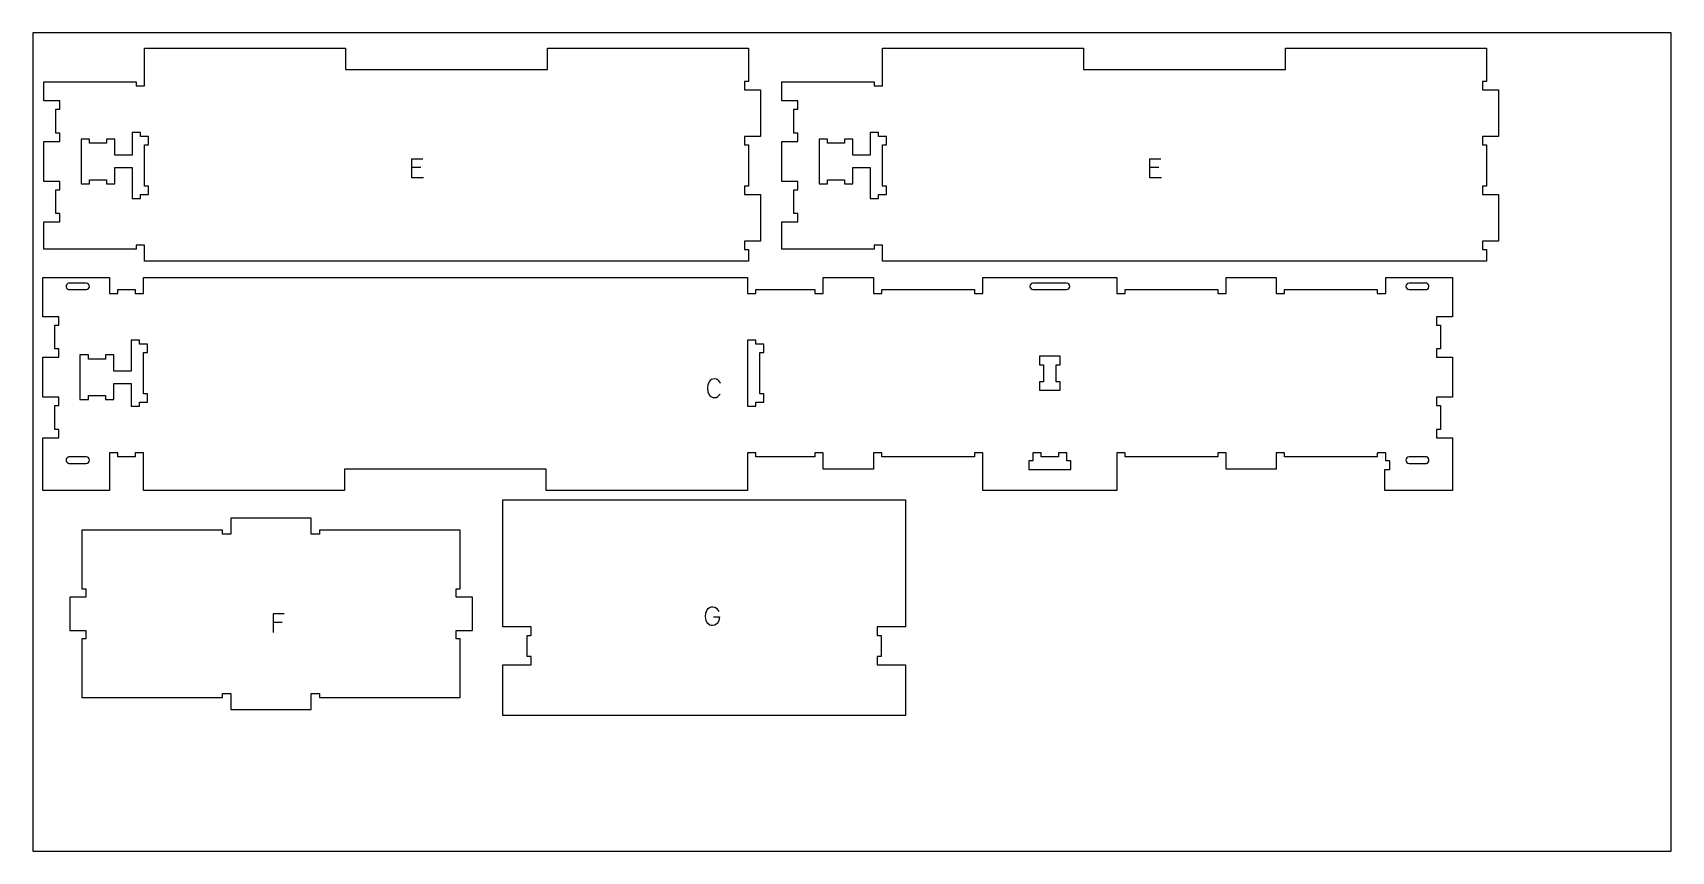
# Model space of a CAD drawing. Header units: millimetres. Extents: x -1220 to 1220, y -1270 to 3467.
# Drawn here: x -1220 to 1220, y -1270 to -50 of the extents above; entities that cross this region are included whole.
import ezdxf

# ---------------------------------------------------------------- set-up
doc = ezdxf.new("R2010")
doc.units = ezdxf.units.MM
for name, color, linetype, true_color in [('0_SHEET_SPRUCEPLY_2440X122', 1, 'Continuous', 0xff0000), ('1_ANYTOOL_1MMDEEP_LABELS_S', 2, 'Continuous', 0xffff00), ('3_ANYTOOL_CUTTHROUGH_INSID', 4, 'Continuous', 0x00ffff), ('4_ANYTOOL_CUTTHROUGH_OUTSI', 5, 'Continuous', 0x0000ff)]:
    doc.layers.add(name, color=color, linetype=linetype, true_color=true_color)

msp = doc.modelspace()

# ---------------------------------------------------------------- linework, layer by layer
at = {"layer": '0_SHEET_SPRUCEPLY_2440X122'}
msp.add_lwpolyline([(-1220, -50), (-1220, -1270), (1220, -1270), (1220, -50)], close=True, dxfattribs=at)
at = {"layer": '1_ANYTOOL_1MMDEEP_LABELS_S'}
for p, q in [((-641.9, -251.1), (-655.6, -251.1)), ((457, -251.1), (443.3, -251.1)), ((-848.6, -929.2), (-862.1, -929.2))]:
    msp.add_line(p, q, dxfattribs=at)
for points in [[(-637.9, -266.1), (-655.6, -266.1), (-655.6, -238.1), (-639, -238.1)], [(461, -266.1), (443.3, -266.1), (443.3, -238.1), (459.9, -238.1)], [(-845.6, -916.1), (-862.1, -916.1), (-862.1, -944.1)], [(-206.3, -920.7), (-197.2, -920.8), (-198.1, -926.3), (-199.2, -928.5), (-200.7, -930.3), (-204.1, -932.8), (-207.8, -933.7), (-209.7, -933.5), (-211.5, -932.9), (-214.9, -930.4), (-216.3, -928.5), (-217.3, -926.1), (-218.1, -920.1), (-217.5, -915.1), (-215.6, -910.3), (-214.2, -908.3), (-212.3, -906.8), (-209.9, -905.9), (-207.2, -905.6), (-204.1, -906.1), (-201.7, -907.7), (-198.3, -912.5)]]:
    msp.add_lwpolyline(points, dxfattribs=at)
msp.add_lwpolyline([(-195.7, -572.9, 0.131103), (-199.2, -567.9), (-201.8, -566.4), (-204.9, -565.9), (-207.3, -566.2), (-209.4, -567), (-211.2, -568.4), (-212.7, -570.3), (-214.7, -574.9), (-215.3, -579.9), (-214.7, -585), (-212.7, -589.6), (-211.2, -591.5), (-209.3, -592.8), (-207.1, -593.7), (-204.6, -593.9), (-201.9, -593.5), (-199.7, -592.4), (-196.4, -588.5)], format="xyb", dxfattribs=at)
at = {"layer": '3_ANYTOOL_CUTTHROUGH_INSID'}
for points in [[(-1059.6, -291), (-1047.6, -291), (-1047.6, -278.5), (-1053.6, -278.5), (-1053.6, -217), (-1047.6, -217), (-1047.6, -204.5), (-1059.6, -204.5), (-1059.6, -198.5), (-1072.1, -198.5), (-1072.1, -232.5), (-1097.6, -232.5), (-1097.6, -208.5), (-1110.1, -208.5), (-1110.1, -214.5), (-1135.6, -214.5), (-1135.6, -208.5), (-1148.1, -208.5), (-1148.1, -275), (-1135.6, -275), (-1135.6, -269), (-1110.1, -269), (-1110.1, -275), (-1097.6, -275), (-1097.6, -251), (-1072.1, -251), (-1072.1, -297), (-1059.6, -297)], [(39.4, -291), (51.4, -291), (51.4, -278.5), (45.4, -278.5), (45.4, -217), (51.4, -217), (51.4, -204.5), (39.4, -204.5), (39.4, -198.5), (26.9, -198.5), (26.9, -232.5), (1.4, -232.5), (1.4, -208.5), (-11.1, -208.5), (-11.1, -214.5), (-36.6, -214.5), (-36.6, -208.5), (-49.1, -208.5), (-49.1, -275), (-36.6, -275), (-36.6, -269), (-11.1, -269), (-11.1, -275), (1.4, -275), (1.4, -251), (26.9, -251), (26.9, -297), (39.4, -297)], [(-1049.2, -514.3), (-1061.2, -514.3), (-1061.2, -508.3), (-1073.7, -508.3), (-1073.7, -554.3), (-1099.2, -554.3), (-1099.2, -530.3), (-1111.7, -530.3), (-1111.7, -536.3), (-1137.2, -536.3), (-1137.2, -530.3), (-1149.7, -530.3), (-1149.7, -596.8), (-1137.2, -596.8), (-1137.2, -590.8), (-1111.7, -590.8), (-1111.7, -596.8), (-1099.2, -596.8), (-1099.2, -572.8), (-1073.7, -572.8), (-1073.7, -606.8), (-1061.2, -606.8), (-1061.2, -600.8), (-1049.2, -600.8), (-1049.2, -588.3), (-1055.2, -588.3), (-1055.2, -526.8), (-1049.2, -526.8)], [(-155.7, -508.3), (-155.7, -606.8), (-143.2, -606.8), (-143.2, -600.8), (-131.2, -600.8), (-131.2, -588.3), (-137.2, -588.3), (-137.2, -526.8), (-131.2, -526.8), (-131.2, -514.3), (-143.2, -514.3), (-143.2, -508.3)], [(309.8, -570.3), (303.8, -570.3), (303.8, -544.8), (309.8, -544.8), (309.8, -532.3), (279.3, -532.3), (279.3, -544.8), (285.3, -544.8), (285.3, -570.3), (279.3, -570.3), (279.3, -582.8), (309.8, -582.8)], [(307.3, -682.3), (281.8, -682.3), (281.8, -676.3), (269.3, -676.3), (269.3, -688.3), (263.3, -688.3), (263.3, -700.8), (325.8, -700.8), (325.8, -688.3), (319.8, -688.3), (319.8, -676.3), (307.3, -676.3)]]:
    msp.add_lwpolyline(points, close=True, dxfattribs=at)
for points in [[(-1140.5, -423.3), (-1166.2, -423.3), (-1167, -423.4), (-1167.7, -423.7), (-1168.5, -424.1), (-1169.6, -425.5), (-1170.1, -427.2), (-1170.1, -428.9), (-1169.6, -430.6), (-1168.5, -432), (-1167.7, -432.4), (-1167, -432.7), (-1166.2, -432.8), (-1140.5, -432.8, 1)], [(319.5, -423.3), (269.5, -423.3, 1), (269.5, -432.8), (319.5, -432.8, 1)], [(829.5, -423.3, 1), (829.5, -432.8), (855.3, -432.8), (856.1, -432.7), (856.8, -432.4), (857.6, -432), (858.7, -430.6), (859.2, -428.9), (859.2, -427.2), (858.7, -425.5), (857.6, -424.1), (856.8, -423.7), (856.1, -423.4), (855.3, -423.3)], [(-1140.5, -691.8, 1), (-1140.5, -682.3), (-1166.2, -682.3), (-1167, -682.4), (-1167.7, -682.7), (-1168.5, -683.1), (-1169.6, -684.5), (-1170.1, -686.2), (-1170.1, -687.9), (-1169.6, -689.6), (-1168.5, -691), (-1167.7, -691.4), (-1167, -691.7), (-1166.2, -691.8)], [(829.5, -691.8), (855.3, -691.8), (856.1, -691.7), (856.8, -691.4), (857.6, -691), (858.7, -689.6), (859.2, -687.9), (859.2, -686.2), (858.7, -684.5), (857.6, -683.1), (856.8, -682.7), (856.1, -682.4), (855.3, -682.3), (829.5, -682.3, 1)]]:
    msp.add_lwpolyline(points, format="xyb", close=True, dxfattribs=at)
at = {"layer": '4_ANYTOOL_CUTTHROUGH_OUTSI'}
for points in [[(-753.8, -390.5), (-1053.6, -390.5), (-1053.6, -366.8, 0.414214), (-1053.8, -366.5), (-1065.8, -366.5, 0.414214), (-1066.1, -366.8), (-1066.1, -372.5), (-1203.6, -372.5), (-1203.6, -332), (-1179.8, -332, 0.414214), (-1179.6, -331.8), (-1179.6, -319.8, 0.414214), (-1179.8, -319.5), (-1185.6, -319.5), (-1185.6, -284), (-1179.8, -284, 0.414214), (-1179.6, -283.8), (-1179.6, -271.8, 0.414214), (-1179.8, -271.5), (-1203.6, -271.5), (-1203.6, -212), (-1179.8, -212, 0.414214), (-1179.6, -211.8), (-1179.6, -199.8, 0.414214), (-1179.8, -199.5), (-1185.6, -199.5), (-1185.6, -164), (-1179.8, -164, 0.414214), (-1179.6, -163.8), (-1179.6, -151.8, 0.414214), (-1179.8, -151.5), (-1203.6, -151.5), (-1203.6, -123), (-1066.1, -123), (-1066.1, -128.8, 0.414214), (-1065.8, -129), (-1053.8, -129, 0.414214), (-1053.6, -128.8), (-1053.6, -73), (-754.1, -73), (-754.1, -104.8, 0.414214), (-753.8, -105), (-453.8, -105, 0.414214), (-453.6, -104.8), (-453.6, -73), (-154.1, -73), (-154.1, -122.5), (-159.8, -122.5, 0.414214), (-160.1, -122.8), (-160.1, -134.8, 0.414214), (-159.8, -135), (-136.1, -135), (-136.1, -204.5), (-159.8, -204.5, 0.414214), (-160.1, -204.8), (-160.1, -216.8, 0.414214), (-159.8, -217), (-154.1, -217), (-154.1, -278.5), (-159.8, -278.5, 0.414214), (-160.1, -278.8), (-160.1, -290.8, 0.414214), (-159.8, -291), (-136.1, -291), (-136.1, -360.5), (-159.8, -360.5, 0.414214), (-160.1, -360.8), (-160.1, -372.8, 0.414214), (-159.8, -373), (-154.1, -373), (-154.1, -390.5)], [(345.1, -390.5), (45.4, -390.5), (45.4, -366.8, 0.414214), (45.1, -366.5), (33.1, -366.5, 0.414214), (32.9, -366.8), (32.9, -372.5), (-104.6, -372.5), (-104.6, -332), (-80.9, -332, 0.414214), (-80.6, -331.8), (-80.6, -319.8, 0.414214), (-80.9, -319.5), (-86.6, -319.5), (-86.6, -284), (-80.9, -284, 0.414214), (-80.6, -283.8), (-80.6, -271.8, 0.414214), (-80.9, -271.5), (-104.6, -271.5), (-104.6, -212), (-80.9, -212, 0.414214), (-80.6, -211.8), (-80.6, -199.8, 0.414214), (-80.9, -199.5), (-86.6, -199.5), (-86.6, -164), (-80.9, -164, 0.414214), (-80.6, -163.8), (-80.6, -151.8, 0.414214), (-80.9, -151.5), (-104.6, -151.5), (-104.6, -123), (32.9, -123), (32.9, -128.8, 0.414214), (33.1, -129), (45.1, -129, 0.414214), (45.4, -128.8), (45.4, -73), (344.9, -73), (344.9, -104.8, 0.414214), (345.1, -105), (645.1, -105, 0.414214), (645.4, -104.8), (645.4, -73), (944.9, -73), (944.9, -122.5), (939.1, -122.5, 0.414214), (938.9, -122.8), (938.9, -134.8, 0.414214), (939.1, -135), (962.9, -135), (962.9, -204.5), (939.1, -204.5, 0.414214), (938.9, -204.8), (938.9, -216.8, 0.414214), (939.1, -217), (944.9, -217), (944.9, -278.5), (939.1, -278.5, 0.414214), (938.9, -278.8), (938.9, -290.8, 0.414214), (939.1, -291), (962.9, -291), (962.9, -360.5), (939.1, -360.5, 0.414214), (938.9, -360.8), (938.9, -372.8, 0.414214), (939.1, -373), (944.9, -373), (944.9, -390.5)], [(-1205.2, -414.8), (-1105.7, -414.8), (-1105.7, -438.6, 0.414214), (-1105.5, -438.8), (-1093.5, -438.8, 0.414214), (-1093.2, -438.6), (-1093.2, -432.8), (-1067.7, -432.8), (-1067.7, -438.6, 0.414214), (-1067.5, -438.8), (-1055.5, -438.8, 0.414214), (-1055.2, -438.6), (-1055.2, -414.8), (-155.7, -414.8), (-155.7, -438.6, 0.414214), (-155.5, -438.8), (-143.5, -438.8, 0.414214), (-143.2, -438.6), (-143.2, -432.8), (-55.2, -432.8), (-55.2, -438.6, 0.414214), (-55, -438.8), (-43, -438.8, 0.414214), (-42.7, -438.6), (-42.7, -414.8), (31.8, -414.8), (31.8, -438.6, 0.414214), (32, -438.8), (44, -438.8, 0.414214), (44.3, -438.6), (44.3, -432.8), (182.3, -432.8), (182.3, -438.6, 0.414214), (182.5, -438.8), (194.5, -438.8, 0.414214), (194.8, -438.6), (194.8, -414.8), (394.3, -414.8), (394.3, -438.6, 0.414214), (394.5, -438.8), (406.5, -438.8, 0.414214), (406.8, -438.6), (406.8, -432.8), (544.8, -432.8), (544.8, -438.6, 0.414214), (545, -438.8), (557, -438.8, 0.414214), (557.3, -438.6), (557.3, -414.8), (631.8, -414.8), (631.8, -438.6, 0.414214), (632, -438.8), (644, -438.8, 0.414214), (644.3, -438.6), (644.3, -432.8), (782.3, -432.8), (782.3, -438.6, 0.414214), (782.5, -438.8), (794.5, -438.8, 0.414214), (794.8, -438.6), (794.8, -414.8), (894.3, -414.8), (894.3, -473.3), (870.5, -473.3, 0.414214), (870.3, -473.6), (870.3, -485.6, 0.414214), (870.5, -485.8), (876.3, -485.8), (876.3, -521.3), (870.5, -521.3, 0.414214), (870.3, -521.6), (870.3, -533.6, 0.414214), (870.5, -533.8), (894.3, -533.8), (894.3, -593.3), (870.5, -593.3, 0.414214), (870.3, -593.6), (870.3, -605.6, 0.414214), (870.5, -605.8), (876.3, -605.8), (876.3, -641.3), (870.5, -641.3, 0.414214), (870.3, -641.6), (870.3, -653.6, 0.414214), (870.5, -653.8), (894.3, -653.8), (894.3, -732.3), (793.4, -732.3), (793.4, -700.8), (800.5, -700.8, 0.414214), (800.8, -700.6), (800.8, -688.6, 0.414214), (800.5, -688.3), (794.8, -688.3), (794.8, -676.6, 0.414214), (794.5, -676.3), (782.5, -676.3, 0.414214), (782.3, -676.6), (782.3, -682.3), (644.3, -682.3), (644.3, -676.6, 0.414214), (644, -676.3), (632, -676.3, 0.414214), (631.8, -676.6), (631.8, -700.3), (557.3, -700.3), (557.3, -676.6, 0.414214), (557, -676.3), (545, -676.3, 0.414214), (544.8, -676.6), (544.8, -682.3), (406.8, -682.3), (406.8, -676.6, 0.414214), (406.5, -676.3), (394.5, -676.3, 0.414214), (394.3, -676.6), (394.3, -732.3), (194.8, -732.3), (194.8, -676.6, 0.414214), (194.5, -676.3), (182.5, -676.3, 0.414214), (182.3, -676.6), (182.3, -682.3), (44.3, -682.3), (44.3, -676.6, 0.414214), (44, -676.3), (32, -676.3, 0.414214), (31.8, -676.6), (31.8, -700.3), (-42.7, -700.3), (-42.7, -676.6, 0.414214), (-43, -676.3), (-55, -676.3, 0.414214), (-55.2, -676.6), (-55.2, -682.3), (-143.2, -682.3), (-143.2, -676.6, 0.414214), (-143.5, -676.3), (-155.5, -676.3, 0.414214), (-155.7, -676.6), (-155.7, -732.3), (-455.2, -732.3), (-455.2, -700.6, 0.414214), (-455.5, -700.3), (-755.5, -700.3, 0.414214), (-755.7, -700.6), (-755.7, -732.3), (-1055.2, -732.3), (-1055.2, -676.6, 0.414214), (-1055.5, -676.3), (-1067.5, -676.3, 0.414214), (-1067.7, -676.6), (-1067.7, -682.3), (-1093.2, -682.3), (-1093.2, -676.6, 0.414214), (-1093.5, -676.3), (-1105.5, -676.3, 0.414214), (-1105.7, -676.6), (-1105.7, -732.3), (-1205.2, -732.3), (-1205.2, -653.8), (-1181.5, -653.8, 0.414214), (-1181.2, -653.6), (-1181.2, -641.6, 0.414214), (-1181.5, -641.3), (-1187.2, -641.3), (-1187.2, -605.8), (-1181.5, -605.8, 0.414214), (-1181.2, -605.6), (-1181.2, -593.6, 0.414214), (-1181.5, -593.3), (-1205.2, -593.3), (-1205.2, -533.8), (-1181.5, -533.8, 0.414214), (-1181.2, -533.6), (-1181.2, -521.6, 0.414214), (-1181.5, -521.3), (-1187.2, -521.3), (-1187.2, -485.8), (-1181.5, -485.8, 0.414214), (-1181.2, -485.6), (-1181.2, -473.6, 0.414214), (-1181.5, -473.3), (-1205.2, -473.3)], [(-478.1, -948.2, 0.414214), (-477.9, -947.9), (-477.9, -935.9, 0.414214), (-478.1, -935.7), (-519.9, -935.7), (-519.9, -746.2), (79.6, -746.2), (79.6, -935.7), (37.9, -935.7, 0.414214), (37.6, -935.9), (37.6, -947.9, 0.414214), (37.9, -948.2), (43.6, -948.2), (43.6, -979.7), (37.9, -979.7, 0.414214), (37.6, -979.9), (37.6, -991.9, 0.414214), (37.9, -992.2), (79.6, -992.2), (79.6, -1067.7), (-519.9, -1067.7), (-519.9, -992.2), (-478.1, -992.2, 0.414214), (-477.9, -991.9), (-477.9, -979.9, 0.414214), (-478.1, -979.7), (-483.9, -979.7), (-483.9, -948.2)], [(-1141.1, -878.9, -0.414214), (-1140.8, -879.1), (-1140.8, -891.1, -0.414214), (-1141.1, -891.4), (-1164.8, -891.4), (-1164.8, -940.9), (-1141.1, -940.9, -0.414214), (-1140.8, -941.1), (-1140.8, -953.1, -0.414214), (-1141.1, -953.4), (-1146.8, -953.4), (-1146.8, -1040.9), (-937.3, -1040.9), (-937.3, -1035.1, -0.414214), (-937.1, -1034.9), (-925.1, -1034.9, -0.414214), (-924.8, -1035.1), (-924.8, -1058.9), (-805.3, -1058.9), (-805.3, -1035.1, -0.414214), (-805.1, -1034.9), (-793.1, -1034.9, -0.414214), (-792.8, -1035.1), (-792.8, -1040.9), (-583.3, -1040.9), (-583.3, -953.4), (-589.1, -953.4, -0.414214), (-589.3, -953.1), (-589.3, -941.1, -0.414214), (-589.1, -940.9), (-565.3, -940.9), (-565.3, -891.4), (-589.1, -891.4, -0.414214), (-589.3, -891.1), (-589.3, -879.1, -0.414214), (-589.1, -878.9), (-583.3, -878.9), (-583.3, -791.4), (-792.8, -791.4), (-792.8, -797.1, -0.414214), (-793.1, -797.4), (-805.1, -797.4, -0.414214), (-805.3, -797.1), (-805.3, -773.4), (-924.8, -773.4), (-924.8, -797.1, -0.414214), (-925.1, -797.4), (-937.1, -797.4, -0.414214), (-937.3, -797.1), (-937.3, -791.4), (-1146.8, -791.4), (-1146.8, -878.9)]]:
    msp.add_lwpolyline(points, format="xyb", close=True, dxfattribs=at)

doc.saveas('drawing.dxf')
